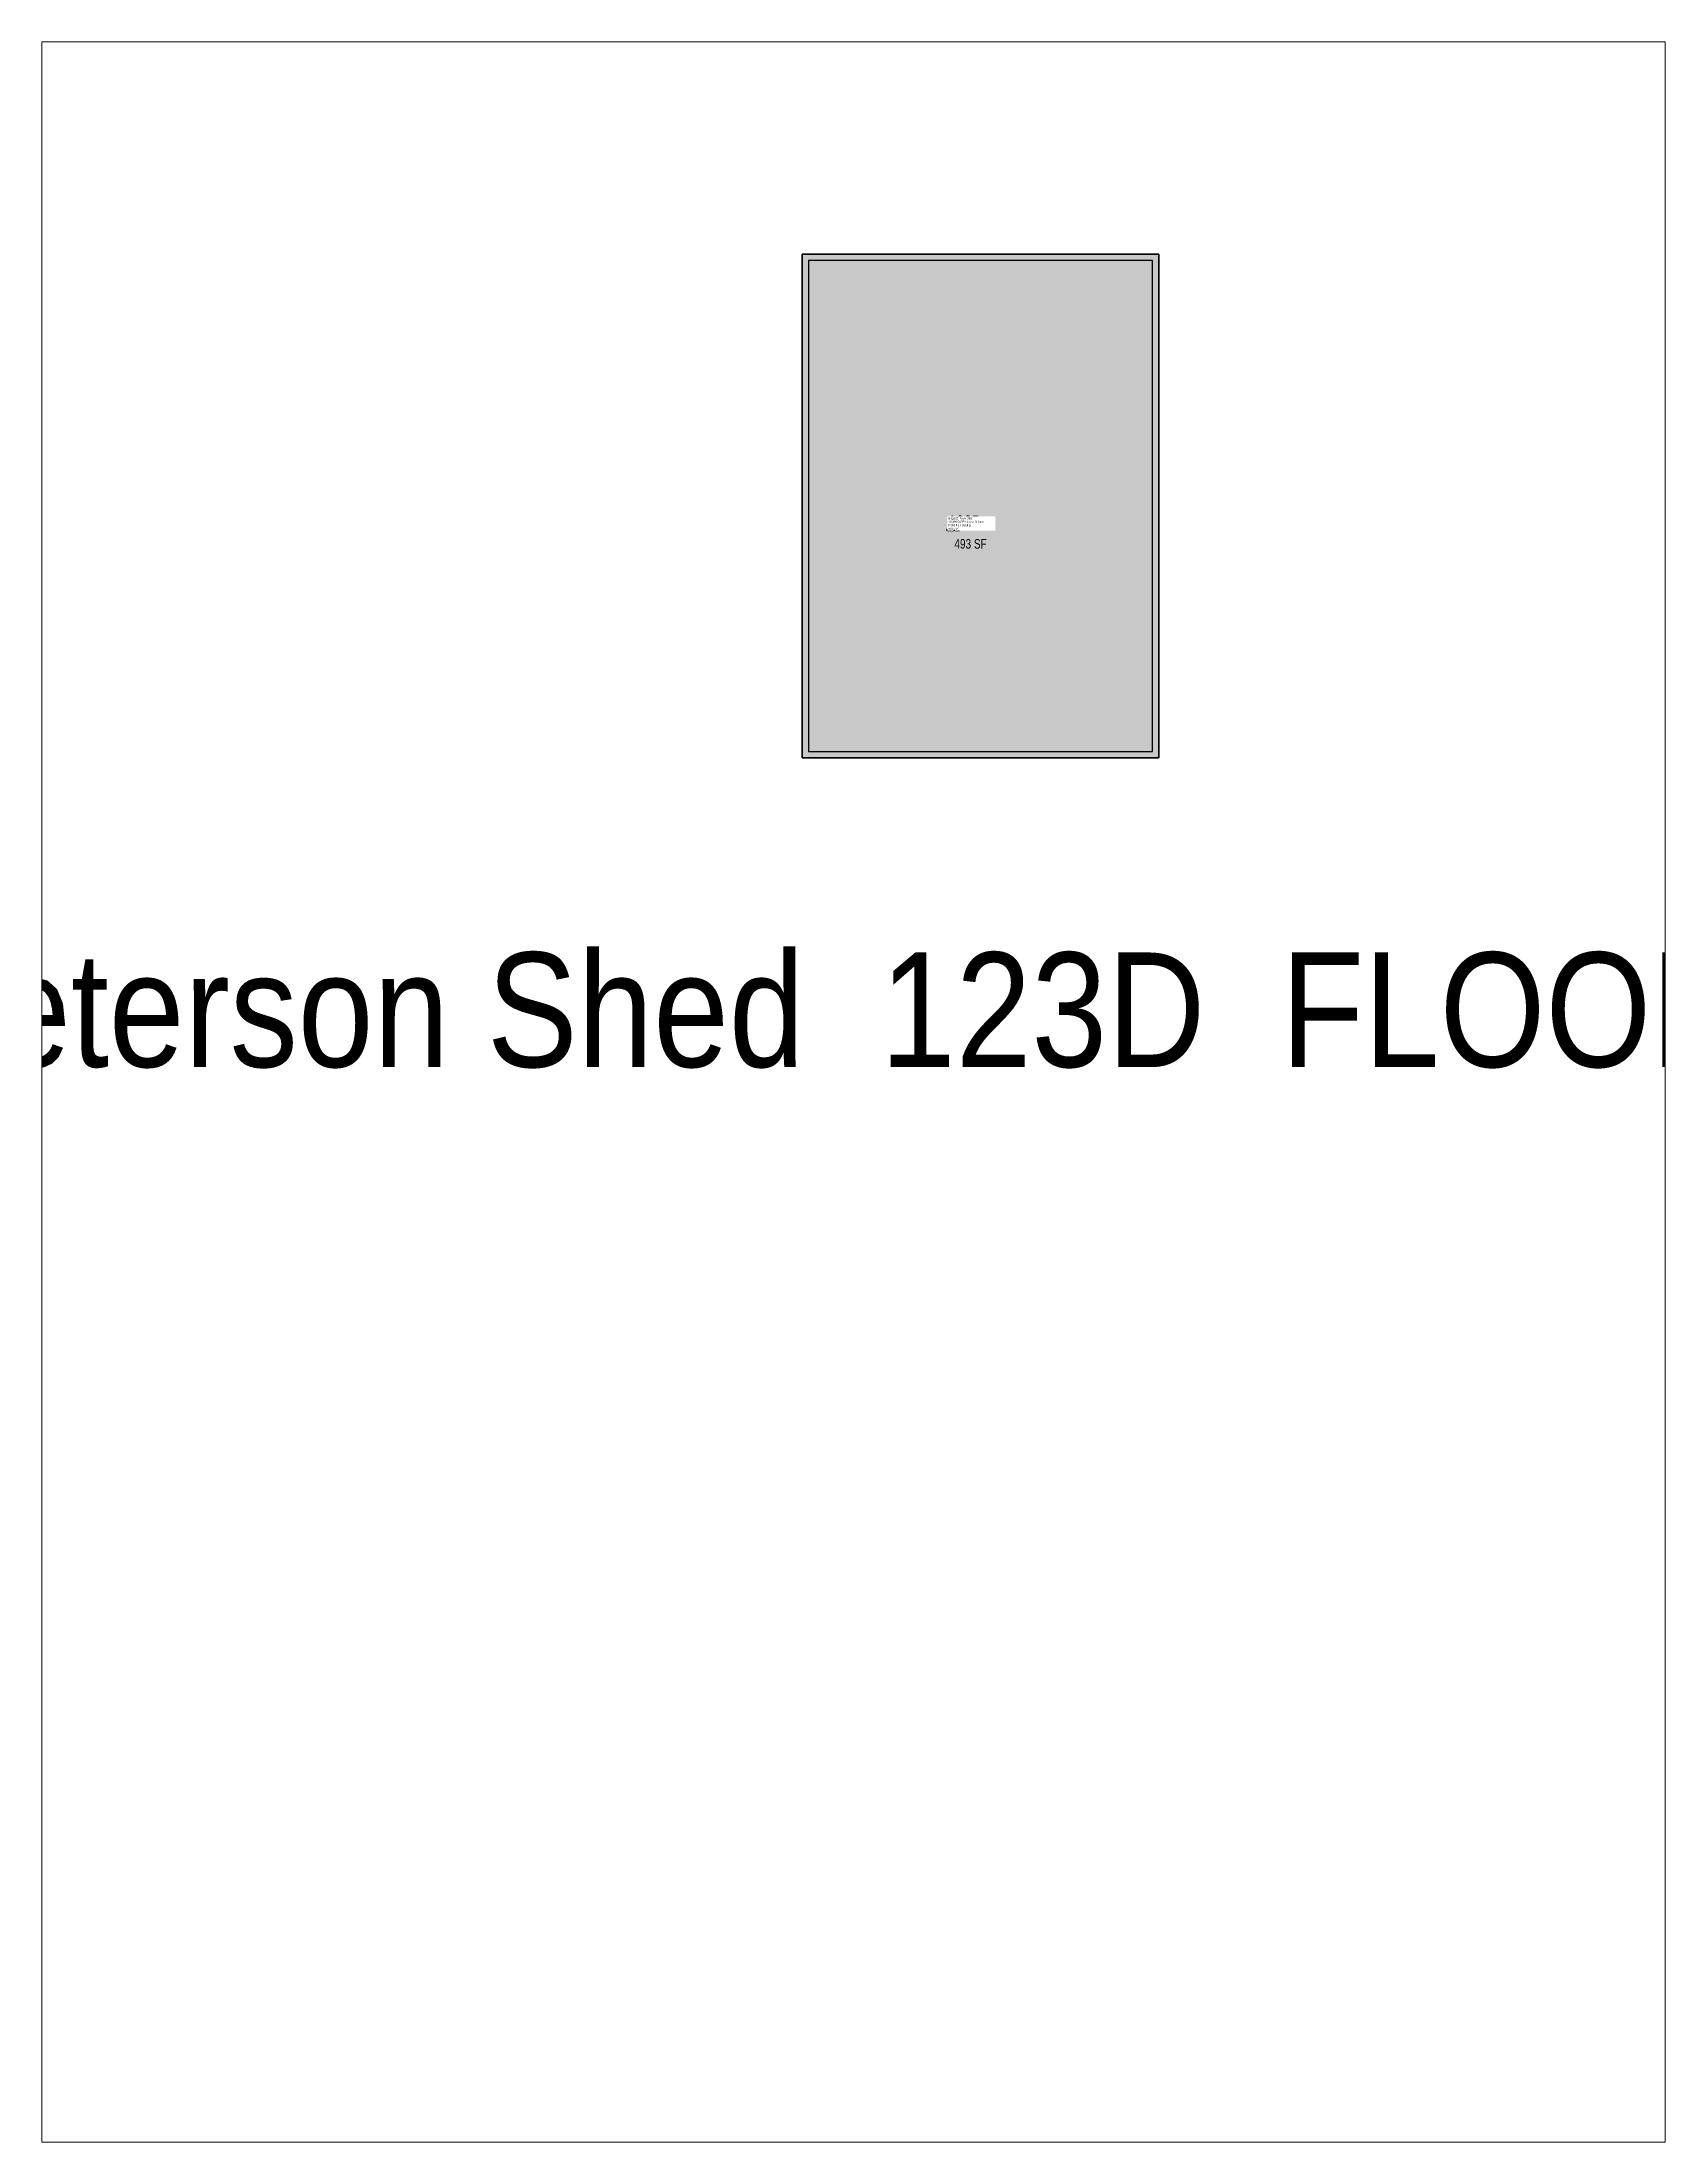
# Paper-space layout 'Layout1' of a CAD drawing. Header units: inches. Extents: x 0 to 8.5, y 0 to 11.
# The model-space entities are those that its viewports show. They can reach past a viewport. Long polylines and large blocks are cut down to what shows.
import ezdxf
from ezdxf.enums import TextEntityAlignment as Align

# ---------------------------------------------------------------- set-up
doc = ezdxf.new("R2010")
doc.units = ezdxf.units.IN
doc.header["$MEASUREMENT"] = 0
for name, color, linetype in [('A-IDEN-RNUM', 7, 'Continuous'), ('A-IDEN-SNUM', 4, 'Continuous'), ('A-IDEN-VNUM', 4, 'Continuous'), ('A-TTLB', 4, 'Continuous'), ('A-WALL', 5, 'Continuous'), ('AREA-ASSIGN', 7, 'Continuous'), ('AREA-GROSS', 1, 'Continuous'), ('AREA-TEXT', 3, 'Continuous'), ('Rooms-Category-Color', 7, 'Continuous'), ('Rooms-College-Color', 7, 'Continuous'), ('Rooms-Department-Color', 7, 'Continuous'), ('Rooms-Division-Color', 7, 'Continuous'), ('Rooms-Information', 7, 'Continuous')]:
    doc.layers.add(name, color=color, linetype=linetype)
doc.styles.add('CP_AREA', font='arial.ttf', dxfattribs={"height": 15})
doc.styles.add('CP_TITLE', font='arial.ttf', dxfattribs={"width": 0.85, "height": 0.125})
doc.styles.add('ID', font='ARIALN.TTF', dxfattribs={"width": 0.85, "height": 0.25})
doc.styles.add('ROOMSNUMBER', font='TXT.SHX', dxfattribs={"height": 1})

msp = doc.modelspace()

# ---------------------------------------------------------------- hatches: boundary and pattern name
at = {"layer": 'Rooms-Category-Color', "true_color": 0xfbafa2}
msp.add_hatch(color=21, dxfattribs=at).paths.add_polyline_path([(69250634.6, 27732467.8), (69250379.1, 27732280.9), (69250246.8, 27732461.8), (69250502.3, 27732648.7)])
at = {"layer": 'Rooms-College-Color', "true_color": 0xe3c5e1}
msp.add_hatch(color=254, dxfattribs=at).paths.add_polyline_path([(69250634.6, 27732467.8), (69250379.1, 27732280.9), (69250246.8, 27732461.8), (69250502.3, 27732648.7)])
at = {"layer": 'Rooms-Department-Color', "true_color": 0xe3c5e1}
msp.add_hatch(color=254, dxfattribs=at).paths.add_polyline_path([(69250634.6, 27732467.8), (69250379.1, 27732280.9), (69250246.8, 27732461.8), (69250502.3, 27732648.7)])
at = {"layer": 'Rooms-Division-Color', "true_color": 0xe3c5e1}
msp.add_hatch(color=254, dxfattribs=at).paths.add_polyline_path([(69250634.6, 27732467.8), (69250379.1, 27732280.9), (69250246.8, 27732461.8), (69250502.3, 27732648.7)])

# ---------------------------------------------------------------- linework, layer by layer
at = {"layer": 'A-WALL'}
for points in [[(69250246.8, 27732461.8), (69250379.1, 27732280.9), (69250634.6, 27732467.8), (69250502.3, 27732648.7)], [(69250252.4, 27732460.9), (69250380, 27732286.5), (69250629, 27732468.6), (69250501.4, 27732643.1)]]:
    msp.add_lwpolyline(points, close=True, dxfattribs=at)
at = {"layer": 'AREA-ASSIGN'}
msp.add_lwpolyline([(69250634.6, 27732467.8), (69250379.1, 27732280.9), (69250246.8, 27732461.8), (69250502.3, 27732648.7)], close=True, dxfattribs=at)
at = {"layer": 'AREA-GROSS'}
msp.add_lwpolyline([(69250246.8, 27732461.8), (69250379.1, 27732280.9), (69250634.6, 27732467.8), (69250502.3, 27732648.7)], close=True, dxfattribs=at)

# ---------------------------------------------------------------- texts
at = {"layer": 'A-IDEN-RNUM', "style": 'ROOMSNUMBER'}
msp.add_text('0910-00', height=1, rotation=306.1888, dxfattribs=at).set_placement((69250418.3, 27732469.9), align=Align.MIDDLE)
at = {"layer": 'A-IDEN-SNUM', "style": 'ROOMSNUMBER'}
msp.add_text('1230D91000', height=1, rotation=306.1888, dxfattribs=at).set_placement((69250418.3, 27732469.9), align=Align.MIDDLE)
at = {"layer": 'A-IDEN-VNUM', "style": 'ID', "width": 0.85}
msp.add_text('123D', height=9, rotation=306.1888, dxfattribs=at).set_placement((69250426.5, 27732466.4), align=Align.MIDDLE)
at = {"layer": 'A-TTLB', "insert": (69249815, 27732844.8), "char_height": 72, "width": 2839.835, "attachment_point": 1, "rotation": 306.1888, "style": 'CP_TITLE'}
msp.add_mtext('Peterson Shed  123D  FLOOR 1', dxfattribs=at)
at = {"layer": 'AREA-TEXT', "style": 'CP_AREA', "width": 0.75}
msp.add_text('493 SF', height=6, rotation=306.1888, dxfattribs=at).set_placement((69250417.8, 27732455.8), align=Align.MIDDLE_CENTER)

# ---------------------------------------------------------------- next in the draw order: texts
at = {"layer": 'Rooms-Information', "insert": (69250416.8, 27732472.3), "char_height": 1.286, "width": 28.8, "attachment_point": 7, "rotation": 306.1888, "style": 'ID', "bg_fill": 3, "box_fill_scale": 1.5, "bg_fill_color": 256, "bg_fill_true_color": 13158600, "bg_fill_transparency": 0}
msp.add_mtext('Bldg.123, Room D910^M^J100400-CAFES-Animal Science^M^JFICM: Field Building^M^JASF: 454', dxfattribs=at)

psp = doc.layouts.get("Layout1")

# ---------------------------------------------------------------- viewports
at = {"layer": '0', "view_twist_angle": 53.811157761}
psp.add_viewport(center=(4.25, 5.5), size=(8.5, 10.9999), view_center_point=(18506551.991, 72264545.139), view_height=1319.9868, dxfattribs=at)

doc.saveas('drawing.dxf')
